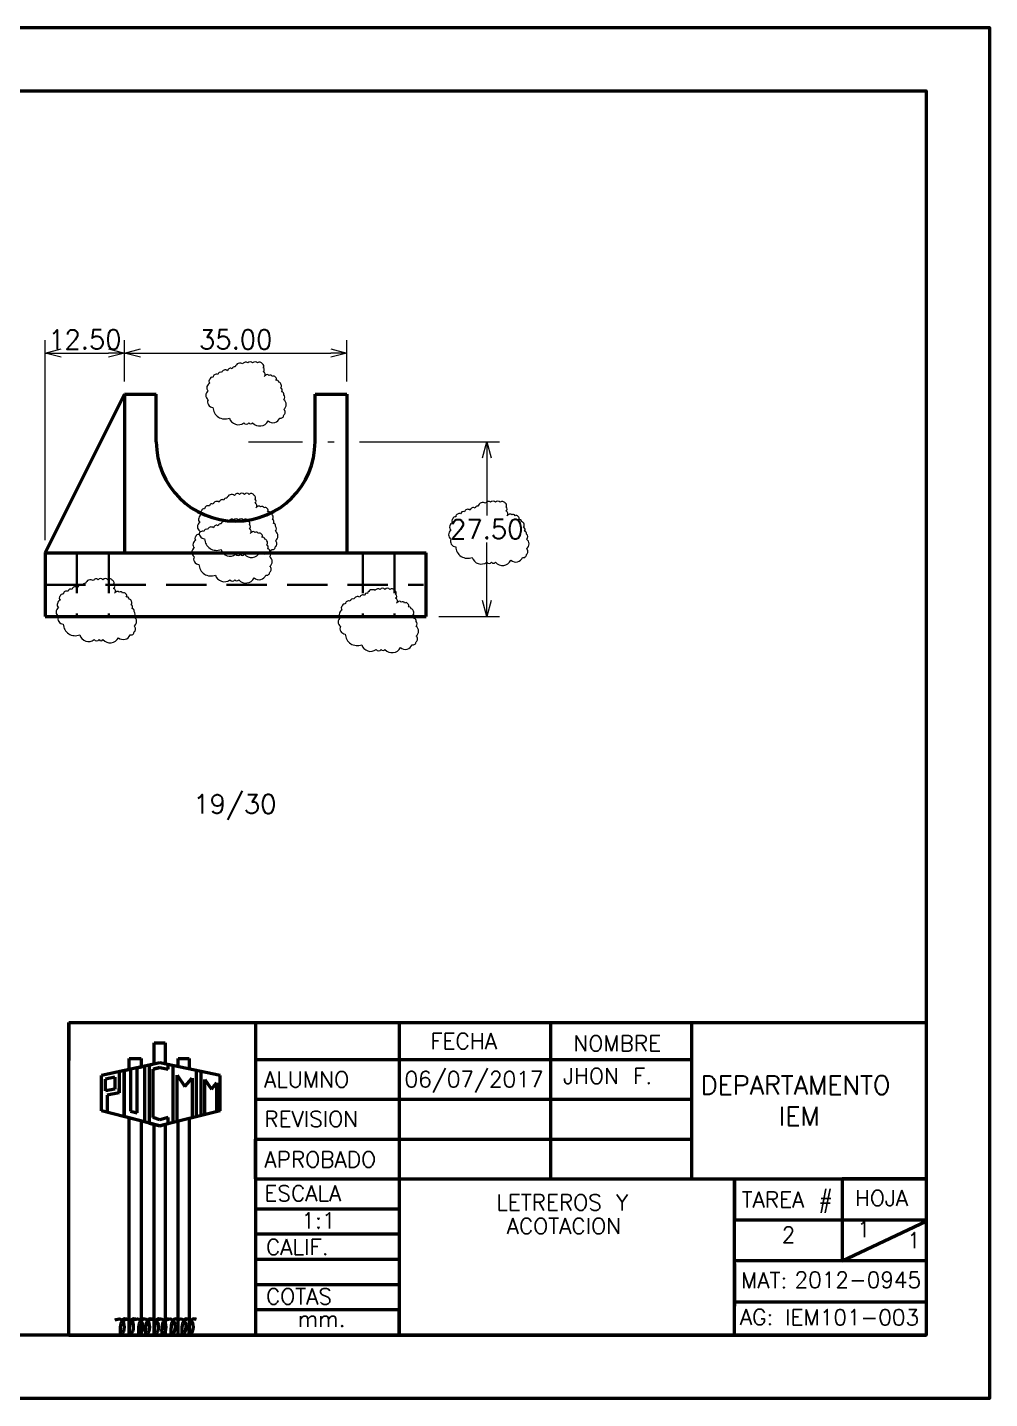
# Model space of a CAD drawing. Header units: millimetres. Extents: x 802 to 1081, y 446 to 662.
# Drawn here: x 929.8 to 1081.4, y 445.8 to 661.8 of the extents above; entities that cross this region are included whole.
import ezdxf

# ---------------------------------------------------------------- set-up
doc = ezdxf.new("R2010")
doc.units = ezdxf.units.MM
doc.linetypes.add('DASHED2', pattern=[9.525, 6.35, -3.175])
for name, color, linetype, lineweight in [('Cotas', 7, 'Continuous', 18), ('Oculta', 7, 'DASHED2', 35), ('P visible', 7, 'Continuous', 50)]:
    doc.layers.add(name, color=color, linetype=linetype, lineweight=lineweight)
doc.styles.get("Standard").update_dxf_attribs({"font": 'txt.shx', "height": 3})
doc.dimstyles.new('ISO-25', dxfattribs={"dimtxt": 3, "dimasz": 2.5, "dimexe": 2, "dimexo": 2, "dimtad": 1, "dimtih": 1, "dimtoh": 1, "dimzin": 1, "dimdsep": 46, "dimtxsty": 'Standard', "dimblk": 'OPEN30', "dimcen": 0, "dimclrd": 256, "dimclre": 256, "dimclrt": 256, "dimadec": 0, "dimazin": 0, "dimtfac": 1, "dimtmove": 0, "dimatfit": 3, "dimldrblk": 'OPEN30', "dimfxl": 1, "dimlwd": -1, "dimlwe": -1, "dimarcsym": 0})

# ---------------------------------------------------------------- blocks, each defined once
blk = doc.blocks.new('_Open30')
at = {"color": 0, "linetype": 'ByBlock', "lineweight": -2}
for p, q in [((-1, 0.268), (0, 0)), ((0, 0), (-1, -0.268)), ((0, 0), (-1, 0))]:
    blk.add_line(p, q, dxfattribs=at)
blk = doc.blocks.new('*D11')
at = {"layer": 'Cotas', "transparency": 16777216}
for p, q in [((964.64, 596.51), (973.14, 596.51)), ((977.14, 596.51), (978.14, 596.51)), ((982.14, 596.51), (1004.18, 596.51)), ((1002.18, 594.01), (1002.18, 584.89)), ((1002.18, 571.51), (1002.18, 580.64)), ((994.64, 569.01), (1004.18, 569.01))]:
    blk.add_line(p, q, dxfattribs=at)
at = {"layer": 'Defpoints', "color": 0, "transparency": 16777216}
for p in [(962.64, 596.51), (1002.18, 596.51), (992.64, 569.01)]:
    blk.add_point(p, dxfattribs=at)
at = {"layer": 'Cotas', "transparency": 16777216, "xscale": 2.5, "yscale": 2.5, "zscale": 2.5}
for p, rotation in [((1002.18, 596.51), 90), ((1002.18, 569.01), 270)]:
    blk.add_blockref('_Open30', p, dxfattribs=dict(at, rotation=rotation))
at = {"layer": 'Cotas', "transparency": 16777216, "insert": (1002.18, 582.76), "char_height": 3, "attachment_point": 5}
blk.add_mtext('27.50', dxfattribs=at)
blk = doc.blocks.new('*D12')
at = {"layer": 'Cotas', "transparency": 16777216}
for p, q in [((932.64, 581.01), (932.64, 612.51)), ((945.14, 606.01), (945.14, 612.51)), ((935.14, 610.51), (942.64, 610.51))]:
    blk.add_line(p, q, dxfattribs=at)
at = {"layer": 'Defpoints', "color": 0, "transparency": 16777216}
for p in [(945.14, 610.51), (945.14, 604.01), (932.64, 579.01)]:
    blk.add_point(p, dxfattribs=at)
at = {"layer": 'Cotas', "transparency": 16777216, "xscale": 2.5, "yscale": 2.5, "zscale": 2.5, "rotation": 180}
blk.add_blockref('_Open30', (932.64, 610.51), dxfattribs=at)
at = {"layer": 'Cotas', "transparency": 16777216, "xscale": 2.5, "yscale": 2.5, "zscale": 2.5}
blk.add_blockref('_Open30', (945.14, 610.51), dxfattribs=at)
at = {"layer": 'Cotas', "transparency": 16777216, "insert": (938.89, 612.64), "char_height": 3, "attachment_point": 5}
blk.add_mtext('12.50', dxfattribs=at)
blk = doc.blocks.new('*D13')
at = {"layer": 'Cotas', "transparency": 16777216}
for p, q in [((945.14, 606.01), (945.14, 612.51)), ((980.14, 606.01), (980.14, 612.51)), ((947.64, 610.51), (977.64, 610.51))]:
    blk.add_line(p, q, dxfattribs=at)
at = {"layer": 'Defpoints', "color": 0, "transparency": 16777216}
for p in [(980.14, 610.51), (945.14, 604.01), (980.14, 604.01)]:
    blk.add_point(p, dxfattribs=at)
at = {"layer": 'Cotas', "transparency": 16777216, "xscale": 2.5, "yscale": 2.5, "zscale": 2.5, "rotation": 180}
blk.add_blockref('_Open30', (945.14, 610.51), dxfattribs=at)
at = {"layer": 'Cotas', "transparency": 16777216, "xscale": 2.5, "yscale": 2.5, "zscale": 2.5}
blk.add_blockref('_Open30', (980.14, 610.51), dxfattribs=at)
at = {"layer": 'Cotas', "transparency": 16777216, "insert": (962.64, 612.64), "char_height": 3, "attachment_point": 5}
blk.add_mtext('35.00', dxfattribs=at)

msp = doc.modelspace()

# ---------------------------------------------------------------- linework, layer by layer
at = {"layer": 'Cotas', "color": 1}
for points in [[(967.147, 606.814, 0.5205671), (966.994, 607.576, 0.5205671), (966.994, 607.576, 0.5205671), (966.994, 608.185, 0.5205671), (966.994, 608.185, 0.5205671), (966.842, 608.795, 0.5205671), (966.842, 608.795, 0.5205671), (966.078, 608.947, 0.5205671), (966.078, 608.947, 0.5205671), (965.314, 608.947, 0.5205671), (965.314, 608.947, 0.5205671), (964.551, 608.947, 0.5205671), (964.551, 608.947, 0.5205671), (963.787, 608.795, 0.5205671), (963.787, 608.795, 0.5205671), (962.565, 608.338, 0.5205671), (962.565, 608.338, 0.5205671), (962.107, 608.033, 0.5205671), (962.107, 608.033, 0.5205671), (961.343, 607.728, 0.5205671), (961.343, 607.728, 0.5205671), (960.427, 607.423, 0.5205671), (960.427, 607.423, 0.5205671), (959.816, 607.119, 0.5205671), (959.816, 607.119, 0.5205671), (959.052, 606.662, 0.5205671), (959.052, 606.662, 0.5205671), (958.594, 606.357, 0.5205671), (958.594, 606.357, 0.5205671), (958.594, 605.748, 0.5205671), (958.594, 605.748, 0.5205671), (958.288, 604.529, 0.5205671), (958.288, 604.529, 0.5205671), (958.288, 603.158, 0.5205671), (958.288, 603.158, 0.5205671), (959.052, 601.939, 0.5205671), (959.052, 601.939, 0.5205671), (961.649, 600.263, 0.5205671), (961.649, 600.263, 0.5205671), (963.94, 599.501, 0.5205671), (963.94, 599.501, 0.5205671), (964.703, 599.501, 0.5205671), (964.703, 599.501, 0.5205671), (965.314, 599.501, 0.5205671), (965.314, 599.501, 0.5205671), (967.758, 599.806, 0.5205671), (967.758, 599.806, 0.5205671), (969.591, 600.263, 0.5205671), (969.591, 600.263, 0.5205671), (970.202, 600.72, 0.5205671), (970.202, 600.72, 0.5205671), (970.202, 601.634, 0.5205671), (970.202, 601.634, 0.5205671), (970.202, 603.158, 0.5205671), (970.202, 603.158, 0.5205671), (970.202, 603.919, 0.5205671), (970.202, 603.919, 0.5205671), (969.896, 604.376, 0.5205671), (969.896, 604.376, 0.5205671), (969.744, 604.986, 0.5205671), (969.744, 604.986, 0.5205671), (969.438, 605.9, 0.5205671), (969.438, 605.9, 0.5205671), (968.98, 606.205, 0.5205671), (968.98, 606.205, 0.5205671), (968.893, 606.704, 0.5205671), (968.893, 606.704, 0.5205671), (968.404, 606.817, 0.5205671), (968.404, 606.817, 0.5205671), (967.878, 606.967, 0.5205671), (967.878, 606.967, 0.5205671), (967.352, 606.967, 0.5205671), (967.352, 606.967, 0.5205671)], [(965.837, 586.111, 0.5205671), (965.684, 586.873, 0.5205671), (965.684, 586.873, 0.5205671), (965.684, 587.482, 0.5205671), (965.684, 587.482, 0.5205671), (965.532, 588.091, 0.5205671), (965.532, 588.091, 0.5205671), (964.768, 588.244, 0.5205671), (964.768, 588.244, 0.5205671), (964.004, 588.244, 0.5205671), (964.004, 588.244, 0.5205671), (963.241, 588.244, 0.5205671), (963.241, 588.244, 0.5205671), (962.477, 588.091, 0.5205671), (962.477, 588.091, 0.5205671), (961.255, 587.634, 0.5205671), (961.255, 587.634, 0.5205671), (960.797, 587.33, 0.5205671), (960.797, 587.33, 0.5205671), (960.033, 587.025, 0.5205671), (960.033, 587.025, 0.5205671), (959.117, 586.72, 0.5205671), (959.117, 586.72, 0.5205671), (958.506, 586.416, 0.5205671), (958.506, 586.416, 0.5205671), (957.742, 585.958, 0.5205671), (957.742, 585.958, 0.5205671), (957.284, 585.654, 0.5205671), (957.284, 585.654, 0.5205671), (957.284, 585.044, 0.5205671), (957.284, 585.044, 0.5205671), (956.978, 583.826, 0.5205671), (956.978, 583.826, 0.5205671), (956.978, 582.454, 0.5205671), (956.978, 582.454, 0.5205671), (957.742, 581.236, 0.5205671), (957.742, 581.236, 0.5205671), (960.339, 579.56, 0.5205671), (960.339, 579.56, 0.5205671), (962.63, 578.798, 0.5205671), (962.63, 578.798, 0.5205671), (963.393, 578.798, 0.5205671), (963.393, 578.798, 0.5205671), (964.004, 578.798, 0.5205671), (964.004, 578.798, 0.5205671), (966.448, 579.103, 0.5205671), (966.448, 579.103, 0.5205671), (968.281, 579.56, 0.5205671), (968.281, 579.56, 0.5205671), (968.892, 580.017, 0.5205671), (968.892, 580.017, 0.5205671), (968.892, 580.931, 0.5205671), (968.892, 580.931, 0.5205671), (968.892, 582.454, 0.5205671), (968.892, 582.454, 0.5205671), (968.892, 583.216, 0.5205671), (968.892, 583.216, 0.5205671), (968.586, 583.673, 0.5205671), (968.586, 583.673, 0.5205671), (968.434, 584.283, 0.5205671), (968.434, 584.283, 0.5205671), (968.128, 585.197, 0.5205671), (968.128, 585.197, 0.5205671), (967.67, 585.501, 0.5205671), (967.67, 585.501, 0.5205671), (967.583, 586.001, 0.5205671), (967.583, 586.001, 0.5205671), (967.094, 586.114, 0.5205671), (967.094, 586.114, 0.5205671), (966.568, 586.264, 0.5205671), (966.568, 586.264, 0.5205671), (966.042, 586.264, 0.5205671), (966.042, 586.264, 0.5205671)], [(1005.379, 584.861, 0.5205671), (1005.226, 585.623, 0.5205671), (1005.226, 585.623, 0.5205671), (1005.226, 586.232, 0.5205671), (1005.226, 586.232, 0.5205671), (1005.074, 586.841, 0.5205671), (1005.074, 586.841, 0.5205671), (1004.31, 586.994, 0.5205671), (1004.31, 586.994, 0.5205671), (1003.546, 586.994, 0.5205671), (1003.546, 586.994, 0.5205671), (1002.783, 586.994, 0.5205671), (1002.783, 586.994, 0.5205671), (1002.019, 586.841, 0.5205671), (1002.019, 586.841, 0.5205671), (1000.797, 586.384, 0.5205671), (1000.797, 586.384, 0.5205671), (1000.339, 586.08, 0.5205671), (1000.339, 586.08, 0.5205671), (999.575, 585.775, 0.5205671), (999.575, 585.775, 0.5205671), (998.659, 585.47, 0.5205671), (998.659, 585.47, 0.5205671), (998.048, 585.166, 0.5205671), (998.048, 585.166, 0.5205671), (997.284, 584.708, 0.5205671), (997.284, 584.708, 0.5205671), (996.826, 584.404, 0.5205671), (996.826, 584.404, 0.5205671), (996.826, 583.794, 0.5205671), (996.826, 583.794, 0.5205671), (996.521, 582.576, 0.5205671), (996.521, 582.576, 0.5205671), (996.521, 581.204, 0.5205671), (996.521, 581.204, 0.5205671), (997.284, 579.986, 0.5205671), (997.284, 579.986, 0.5205671), (999.881, 578.31, 0.5205671), (999.881, 578.31, 0.5205671), (1002.172, 577.548, 0.5205671), (1002.172, 577.548, 0.5205671), (1002.935, 577.548, 0.5205671), (1002.935, 577.548, 0.5205671), (1003.546, 577.548, 0.5205671), (1003.546, 577.548, 0.5205671), (1005.99, 577.853, 0.5205671), (1005.99, 577.853, 0.5205671), (1007.823, 578.31, 0.5205671), (1007.823, 578.31, 0.5205671), (1008.434, 578.767, 0.5205671), (1008.434, 578.767, 0.5205671), (1008.434, 579.681, 0.5205671), (1008.434, 579.681, 0.5205671), (1008.434, 581.204, 0.5205671), (1008.434, 581.204, 0.5205671), (1008.434, 581.966, 0.5205671), (1008.434, 581.966, 0.5205671), (1008.128, 582.423, 0.5205671), (1008.128, 582.423, 0.5205671), (1007.976, 583.033, 0.5205671), (1007.976, 583.033, 0.5205671), (1007.67, 583.947, 0.5205671), (1007.67, 583.947, 0.5205671), (1007.212, 584.251, 0.5205671), (1007.212, 584.251, 0.5205671), (1007.125, 584.751, 0.5205671), (1007.125, 584.751, 0.5205671), (1006.637, 584.864, 0.5205671), (1006.637, 584.864, 0.5205671), (1006.11, 585.014, 0.5205671), (1006.11, 585.014, 0.5205671), (1005.584, 585.014, 0.5205671), (1005.584, 585.014, 0.5205671)], [(964.946, 582.079, 0.5205671), (964.793, 582.841, 0.5205671), (964.793, 582.841, 0.5205671), (964.793, 583.45, 0.5205671), (964.793, 583.45, 0.5205671), (964.64, 584.059, 0.5205671), (964.64, 584.059, 0.5205671), (963.876, 584.212, 0.5205671), (963.876, 584.212, 0.5205671), (963.113, 584.212, 0.5205671), (963.113, 584.212, 0.5205671), (962.349, 584.212, 0.5205671), (962.349, 584.212, 0.5205671), (961.585, 584.059, 0.5205671), (961.585, 584.059, 0.5205671), (960.364, 583.602, 0.5205671), (960.364, 583.602, 0.5205671), (959.905, 583.298, 0.5205671), (959.905, 583.298, 0.5205671), (959.142, 582.993, 0.5205671), (959.142, 582.993, 0.5205671), (958.225, 582.688, 0.5205671), (958.225, 582.688, 0.5205671), (957.614, 582.384, 0.5205671), (957.614, 582.384, 0.5205671), (956.851, 581.926, 0.5205671), (956.851, 581.926, 0.5205671), (956.392, 581.622, 0.5205671), (956.392, 581.622, 0.5205671), (956.392, 581.012, 0.5205671), (956.392, 581.012, 0.5205671), (956.087, 579.794, 0.5205671), (956.087, 579.794, 0.5205671), (956.087, 578.422, 0.5205671), (956.087, 578.422, 0.5205671), (956.851, 577.204, 0.5205671), (956.851, 577.204, 0.5205671), (959.447, 575.528, 0.5205671), (959.447, 575.528, 0.5205671), (961.738, 574.766, 0.5205671), (961.738, 574.766, 0.5205671), (962.502, 574.766, 0.5205671), (962.502, 574.766, 0.5205671), (963.113, 574.766, 0.5205671), (963.113, 574.766, 0.5205671), (965.557, 575.071, 0.5205671), (965.557, 575.071, 0.5205671), (967.389, 575.528, 0.5205671), (967.389, 575.528, 0.5205671), (968, 575.985, 0.5205671), (968, 575.985, 0.5205671), (968, 576.899, 0.5205671), (968, 576.899, 0.5205671), (968, 578.422, 0.5205671), (968, 578.422, 0.5205671), (968, 579.184, 0.5205671), (968, 579.184, 0.5205671), (967.695, 579.641, 0.5205671), (967.695, 579.641, 0.5205671), (967.542, 580.251, 0.5205671), (967.542, 580.251, 0.5205671), (967.237, 581.165, 0.5205671), (967.237, 581.165, 0.5205671), (966.778, 581.469, 0.5205671), (966.778, 581.469, 0.5205671), (966.692, 581.969, 0.5205671), (966.692, 581.969, 0.5205671), (966.203, 582.082, 0.5205671), (966.203, 582.082, 0.5205671), (965.676, 582.232, 0.5205671), (965.676, 582.232, 0.5205671), (965.15, 582.232, 0.5205671), (965.15, 582.232, 0.5205671)], [(943.58, 572.669, 0.5205671), (943.427, 573.431, 0.5205671), (943.427, 573.431, 0.5205671), (943.427, 574.04, 0.5205671), (943.427, 574.04, 0.5205671), (943.275, 574.65, 0.5205671), (943.275, 574.65, 0.5205671), (942.511, 574.802, 0.5205671), (942.511, 574.802, 0.5205671), (941.747, 574.802, 0.5205671), (941.747, 574.802, 0.5205671), (940.984, 574.802, 0.5205671), (940.984, 574.802, 0.5205671), (940.22, 574.65, 0.5205671), (940.22, 574.65, 0.5205671), (938.998, 574.193, 0.5205671), (938.998, 574.193, 0.5205671), (938.54, 573.888, 0.5205671), (938.54, 573.888, 0.5205671), (937.776, 573.583, 0.5205671), (937.776, 573.583, 0.5205671), (936.86, 573.278, 0.5205671), (936.86, 573.278, 0.5205671), (936.249, 572.974, 0.5205671), (936.249, 572.974, 0.5205671), (935.485, 572.517, 0.5205671), (935.485, 572.517, 0.5205671), (935.027, 572.212, 0.5205671), (935.027, 572.212, 0.5205671), (935.027, 571.603, 0.5205671), (935.027, 571.603, 0.5205671), (934.721, 570.384, 0.5205671), (934.721, 570.384, 0.5205671), (934.721, 569.013, 0.5205671), (934.721, 569.013, 0.5205671), (935.485, 567.794, 0.5205671), (935.485, 567.794, 0.5205671), (938.082, 566.118, 0.5205671), (938.082, 566.118, 0.5205671), (940.373, 565.356, 0.5205671), (940.373, 565.356, 0.5205671), (941.136, 565.356, 0.5205671), (941.136, 565.356, 0.5205671), (941.747, 565.356, 0.5205671), (941.747, 565.356, 0.5205671), (944.191, 565.661, 0.5205671), (944.191, 565.661, 0.5205671), (946.024, 566.118, 0.5205671), (946.024, 566.118, 0.5205671), (946.635, 566.575, 0.5205671), (946.635, 566.575, 0.5205671), (946.635, 567.489, 0.5205671), (946.635, 567.489, 0.5205671), (946.635, 569.013, 0.5205671), (946.635, 569.013, 0.5205671), (946.635, 569.774, 0.5205671), (946.635, 569.774, 0.5205671), (946.329, 570.231, 0.5205671), (946.329, 570.231, 0.5205671), (946.177, 570.841, 0.5205671), (946.177, 570.841, 0.5205671), (945.871, 571.755, 0.5205671), (945.871, 571.755, 0.5205671), (945.413, 572.06, 0.5205671), (945.413, 572.06, 0.5205671), (945.326, 572.559, 0.5205671), (945.326, 572.559, 0.5205671), (944.837, 572.672, 0.5205671), (944.837, 572.672, 0.5205671), (944.311, 572.822, 0.5205671), (944.311, 572.822, 0.5205671), (943.785, 572.822, 0.5205671), (943.785, 572.822, 0.5205671)], [(987.987, 571.111, 0.5205671), (987.834, 571.873, 0.5205671), (987.834, 571.873, 0.5205671), (987.834, 572.482, 0.5205671), (987.834, 572.482, 0.5205671), (987.681, 573.091, 0.5205671), (987.681, 573.091, 0.5205671), (986.917, 573.244, 0.5205671), (986.917, 573.244, 0.5205671), (986.154, 573.244, 0.5205671), (986.154, 573.244, 0.5205671), (985.39, 573.244, 0.5205671), (985.39, 573.244, 0.5205671), (984.626, 573.091, 0.5205671), (984.626, 573.091, 0.5205671), (983.405, 572.634, 0.5205671), (983.405, 572.634, 0.5205671), (982.946, 572.33, 0.5205671), (982.946, 572.33, 0.5205671), (982.183, 572.025, 0.5205671), (982.183, 572.025, 0.5205671), (981.266, 571.72, 0.5205671), (981.266, 571.72, 0.5205671), (980.655, 571.416, 0.5205671), (980.655, 571.416, 0.5205671), (979.892, 570.958, 0.5205671), (979.892, 570.958, 0.5205671), (979.433, 570.654, 0.5205671), (979.433, 570.654, 0.5205671), (979.433, 570.044, 0.5205671), (979.433, 570.044, 0.5205671), (979.128, 568.826, 0.5205671), (979.128, 568.826, 0.5205671), (979.128, 567.454, 0.5205671), (979.128, 567.454, 0.5205671), (979.892, 566.236, 0.5205671), (979.892, 566.236, 0.5205671), (982.488, 564.56, 0.5205671), (982.488, 564.56, 0.5205671), (984.779, 563.798, 0.5205671), (984.779, 563.798, 0.5205671), (985.543, 563.798, 0.5205671), (985.543, 563.798, 0.5205671), (986.154, 563.798, 0.5205671), (986.154, 563.798, 0.5205671), (988.598, 564.103, 0.5205671), (988.598, 564.103, 0.5205671), (990.43, 564.56, 0.5205671), (990.43, 564.56, 0.5205671), (991.041, 565.017, 0.5205671), (991.041, 565.017, 0.5205671), (991.041, 565.931, 0.5205671), (991.041, 565.931, 0.5205671), (991.041, 567.454, 0.5205671), (991.041, 567.454, 0.5205671), (991.041, 568.216, 0.5205671), (991.041, 568.216, 0.5205671), (990.736, 568.673, 0.5205671), (990.736, 568.673, 0.5205671), (990.583, 569.283, 0.5205671), (990.583, 569.283, 0.5205671), (990.278, 570.197, 0.5205671), (990.278, 570.197, 0.5205671), (989.819, 570.501, 0.5205671), (989.819, 570.501, 0.5205671), (989.733, 571.001, 0.5205671), (989.733, 571.001, 0.5205671), (989.244, 571.114, 0.5205671), (989.244, 571.114, 0.5205671), (988.718, 571.264, 0.5205671), (988.718, 571.264, 0.5205671), (988.191, 571.264, 0.5205671), (988.191, 571.264, 0.5205671)]]:
    msp.add_lwpolyline(points, format="xyb", close=True, dxfattribs=at)
at = {"layer": 'Oculta'}
for p, q in [((937.642, 579.013), (937.642, 569.013)), ((942.642, 579.013), (942.642, 569.013)), ((982.642, 579.013), (982.642, 569.013)), ((987.642, 579.013), (987.642, 569.013)), ((932.642, 574.013), (992.205, 574.013))]:
    msp.add_line(p, q, dxfattribs=at)
at = {"layer": 'P visible'}
for p, q in [((932.642, 579.013), (945.142, 604.013)), ((945.142, 604.013), (945.142, 579.013)), ((945.142, 604.013), (950.142, 604.013)), ((950.142, 596.513), (950.142, 604.013)), ((975.142, 596.513), (975.142, 604.013)), ((975.142, 604.013), (980.142, 604.013)), ((980.142, 604.013), (980.142, 579.013)), ((932.642, 579.013), (932.642, 569.013)), ((932.642, 579.013), (992.642, 579.013)), ((932.642, 579.013), (940.142, 579.013)), ((992.642, 569.013), (992.642, 579.013)), ((932.642, 569.013), (992.642, 569.013)), ((936.359, 455.802), (936.359, 505.036)), ((936.359, 505.036), (1071.355, 505.036)), ((936.359, 505.036), (936.359, 499.081)), ((936.359, 505.036), (965.741, 505.036)), ((936.359, 455.802), (936.359, 505.036)), ((936.359, 505.036), (1071.355, 505.036)), ((936.359, 505.036), (936.359, 499.081)), ((936.359, 505.036), (965.741, 505.036)), ((965.741, 505.036), (965.741, 455.802)), ((965.741, 505.036), (988.373, 505.036)), ((965.741, 505.036), (965.741, 480.419)), ((965.741, 505.036), (965.741, 491.14)), ((965.741, 505.036), (965.741, 455.802)), ((965.741, 505.036), (988.373, 505.036)), ((965.741, 505.036), (965.741, 480.419)), ((965.741, 505.036), (965.741, 491.14)), ((988.373, 505.036), (988.373, 455.802)), ((988.373, 505.036), (1012.195, 505.036)), ((988.373, 505.036), (988.373, 455.802)), ((988.373, 505.036), (1012.195, 505.036)), ((1012.195, 505.036), (1012.195, 480.419)), ((1012.195, 505.036), (1034.43, 505.036)), ((1012.195, 505.036), (1012.195, 480.419)), ((1012.195, 505.036), (1034.43, 505.036)), ((1034.43, 505.036), (1034.43, 480.419)), ((1034.43, 505.036), (1034.43, 480.419)), ((1071.355, 505.036), (1071.355, 455.802)), ((1071.355, 505.036), (1071.355, 455.802)), ((949.819, 498.498), (949.819, 501.86)), ((949.819, 501.86), (951.527, 501.86)), ((949.819, 498.498), (949.819, 501.86)), ((949.819, 501.86), (951.527, 501.86)), ((951.527, 501.86), (951.527, 498.505)), ((951.527, 501.86), (951.527, 498.505)), ((945.889, 497.646), (945.889, 499.398)), ((945.889, 499.398), (947.755, 499.398)), ((945.889, 497.646), (945.889, 499.398)), ((945.889, 499.398), (947.755, 499.398)), ((947.755, 499.398), (947.755, 498.05)), ((947.755, 499.398), (947.755, 498.05)), ((953.591, 498.074), (953.591, 499.398)), ((953.591, 499.398), (955.299, 499.398)), ((953.591, 498.074), (953.591, 499.398)), ((953.591, 499.398), (955.299, 499.398)), ((955.299, 499.398), (955.299, 497.718)), ((955.299, 499.398), (955.299, 497.718)), ((965.741, 499.239), (1034.43, 499.239)), ((965.741, 499.239), (1034.43, 499.239)), ((950.673, 498.683), (941.521, 496.698)), ((950.673, 498.683), (941.521, 496.698)), ((944.317, 497.305), (944.317, 493.942)), ((944.317, 497.305), (944.317, 493.942)), ((945.059, 497.466), (946.097, 497.691)), ((945.059, 497.466), (946.097, 497.691)), ((945.073, 497.305), (945.059, 497.466)), ((945.059, 497.466), (945.059, 490.219)), ((945.059, 490.243), (945.059, 497.466)), ((945.073, 497.305), (945.059, 497.466)), ((945.059, 497.466), (945.059, 490.219)), ((945.059, 490.243), (945.059, 497.466)), ((946.097, 497.691), (946.097, 491.096)), ((946.097, 497.691), (946.097, 491.096)), ((947.151, 497.919), (948.263, 498.161)), ((947.151, 497.919), (948.263, 498.161)), ((947.151, 490.814), (947.151, 497.919)), ((947.151, 490.814), (947.151, 497.919)), ((950.673, 498.683), (948.263, 498.161)), ((950.673, 498.683), (948.263, 498.161)), ((948.263, 498.161), (948.263, 489.385)), ((948.263, 498.161), (948.263, 489.385)), ((949.468, 498.422), (948.994, 498.295)), ((949.468, 498.422), (948.994, 498.295)), ((948.994, 498.295), (948.994, 489.194)), ((948.994, 498.295), (948.994, 489.194)), ((949.672, 497.669), (950.673, 497.938)), ((950.673, 497.938), (949.672, 497.669)), ((949.672, 497.669), (950.673, 497.938)), ((950.673, 497.938), (949.672, 497.669)), ((949.672, 495.404), (949.672, 497.669)), ((949.672, 495.404), (949.672, 497.669)), ((960.182, 496.698), (950.673, 498.683)), ((960.182, 496.698), (950.673, 498.683)), ((950.673, 497.938), (952.033, 497.669)), ((950.673, 497.938), (952.033, 497.669)), ((952.033, 497.669), (952.033, 498.399)), ((952.033, 497.669), (952.033, 498.399)), ((952.748, 498.25), (952.748, 489.277)), ((952.748, 498.25), (952.748, 489.277)), ((956.47, 490.21), (956.47, 497.473)), ((956.47, 490.21), (956.47, 497.473)), ((957.141, 497.333), (957.141, 490.378)), ((957.141, 497.333), (957.141, 490.378)), ((941.521, 491.14), (941.521, 496.698)), ((941.521, 491.14), (941.521, 496.698)), ((943.602, 496.434), (942.116, 496.112)), ((943.602, 496.434), (942.116, 496.112)), ((942.116, 494.27), (942.116, 496.112)), ((942.116, 494.27), (942.116, 496.112)), ((943.602, 496.434), (943.602, 494.532)), ((943.602, 496.434), (943.602, 494.532)), ((944.317, 493.942), (944.317, 494.658)), ((944.317, 493.942), (944.317, 494.658)), ((949.672, 490.08), (949.672, 495.404)), ((949.672, 490.08), (949.672, 495.404)), ((953.408, 489.442), (953.408, 496.728)), ((953.408, 496.728), (954.633, 494.978)), ((953.408, 489.442), (953.408, 496.728)), ((953.408, 496.728), (954.633, 494.978)), ((954.633, 494.978), (955.814, 496.264)), ((954.633, 494.978), (955.814, 496.264)), ((955.814, 496.264), (955.814, 490.045)), ((955.814, 496.264), (955.814, 490.045)), ((957.766, 490.534), (957.766, 496.068)), ((957.766, 496.068), (958.819, 494.564)), ((957.766, 490.534), (957.766, 496.068)), ((957.766, 496.068), (958.819, 494.564)), ((958.819, 494.564), (959.68, 495.558)), ((958.819, 494.564), (959.68, 495.558)), ((959.68, 491.014), (959.68, 495.558)), ((959.68, 491.014), (959.68, 495.558)), ((960.182, 491.14), (960.182, 496.698)), ((960.182, 491.14), (960.182, 496.698)), ((943.602, 494.532), (942.116, 494.27)), ((943.602, 494.532), (942.116, 494.27)), ((944.317, 493.942), (942.393, 493.603)), ((944.317, 493.942), (942.393, 493.603)), ((942.393, 493.603), (942.393, 490.913)), ((942.393, 493.603), (942.393, 490.913)), ((965.741, 492.966), (1034.43, 492.966)), ((965.741, 492.966), (1034.43, 492.966)), ((950.673, 488.757), (941.521, 491.14)), ((950.673, 488.757), (941.521, 491.14)), ((946.097, 491.096), (947.151, 490.814)), ((946.097, 491.096), (947.151, 490.814)), ((960.182, 491.14), (950.673, 488.757)), ((960.182, 491.14), (950.673, 488.757)), ((948.263, 489.385), (945.059, 490.243)), ((948.263, 489.385), (945.059, 490.243)), ((945.889, 455.802), (945.889, 490.003)), ((945.889, 455.802), (945.889, 490.003)), ((947.755, 489.517), (947.755, 455.802)), ((947.755, 489.517), (947.755, 455.802)), ((948.994, 489.194), (950.673, 488.757)), ((948.994, 489.194), (950.673, 488.757)), ((950.673, 489.715), (949.672, 490.08)), ((950.673, 489.715), (949.672, 490.08)), ((949.819, 455.802), (949.819, 488.98)), ((949.819, 455.802), (949.819, 488.98)), ((952.033, 490.08), (950.673, 489.715)), ((952.033, 490.08), (950.673, 489.715)), ((950.673, 488.757), (952.033, 489.122)), ((950.673, 488.757), (952.033, 489.122)), ((951.527, 488.971), (951.527, 455.802)), ((951.527, 488.971), (951.527, 455.802)), ((952.033, 489.122), (952.033, 490.08)), ((952.033, 489.122), (952.033, 490.08)), ((953.591, 455.802), (953.591, 489.488)), ((953.591, 455.802), (953.591, 489.488)), ((955.299, 489.916), (955.299, 455.802)), ((955.299, 489.916), (955.299, 455.802)), ((965.741, 480.419), (965.741, 486.693)), ((965.741, 486.693), (1034.43, 486.693)), ((965.741, 480.419), (965.741, 486.693)), ((965.741, 486.693), (1034.43, 486.693)), ((965.741, 480.419), (1071.355, 480.419)), ((965.741, 480.419), (1071.355, 480.419)), ((1041.18, 455.802), (1041.18, 480.419)), ((1041.18, 480.419), (1041.18, 473.739)), ((1041.18, 455.802), (1041.18, 480.419)), ((1041.18, 480.419), (1041.18, 473.739)), ((1071.355, 480.419), (1058.125, 480.419)), ((1058.125, 480.419), (1058.125, 467.485)), ((1071.355, 480.419), (1058.125, 480.419)), ((1058.125, 480.419), (1058.125, 467.485)), ((1071.355, 480.419), (1062.042, 480.419)), ((1071.355, 480.419), (1062.042, 480.419)), ((988.373, 475.655), (965.741, 475.655)), ((988.373, 475.655), (965.741, 475.655)), ((1041.224, 473.952), (1071.355, 473.952)), ((1041.224, 473.952), (1071.355, 473.952)), ((1058.125, 467.485), (1071.355, 473.739)), ((1058.125, 467.485), (1071.355, 473.739)), ((1071.355, 473.952), (1071.355, 467.485)), ((1071.355, 473.952), (1071.355, 467.485)), ((1071.355, 473.739), (1071.355, 467.058)), ((1071.355, 473.739), (1071.355, 467.058)), ((1071.355, 473.737), (1071.355, 467.054)), ((1071.355, 473.737), (1071.355, 467.054)), ((988.373, 471.684), (965.741, 471.684)), ((988.373, 471.684), (965.741, 471.684)), ((988.373, 467.714), (965.741, 467.714)), ((988.373, 467.714), (965.741, 467.714)), ((1071.355, 467.485), (1041.18, 467.485)), ((1071.355, 467.485), (1041.18, 467.485)), ((1041.18, 467.058), (1041.18, 460.377)), ((1041.18, 467.058), (1041.18, 460.377)), ((988.373, 463.743), (965.741, 463.743)), ((988.373, 463.743), (965.741, 463.743)), ((1041.12, 461.018), (1071.355, 461.018)), ((1041.12, 461.018), (1071.355, 461.018)), ((988.373, 459.773), (965.741, 459.773)), ((988.373, 459.773), (965.741, 459.773)), ((988.373, 455.802), (988.373, 459.773)), ((988.373, 455.802), (988.373, 459.773)), ((936.359, 455.802), (1071.355, 455.802)), ((936.359, 455.802), (945.889, 455.802)), ((936.359, 455.802), (945.889, 455.802)), ((936.359, 455.802), (1071.355, 455.802)), ((936.359, 455.802), (945.889, 455.802)), ((936.359, 455.802), (945.889, 455.802)), ((1071.355, 455.802), (1041.18, 455.802)), ((1071.355, 455.802), (1041.18, 455.802)), ((1071.355, 455.802), (1041.18, 455.802)), ((1071.355, 455.802), (1041.18, 455.802))]:
    msp.add_line(p, q, dxfattribs=at)
for points in [[(801.955, 661.802), (1081.355, 661.802), (1081.355, 445.802), (801.955, 445.802)], [(811.955, 651.802), (1071.355, 651.802), (1071.355, 455.802), (811.955, 455.802)]]:
    msp.add_lwpolyline(points, close=True, dxfattribs=at)
msp.add_arc((962.642, 596.513), 12.5, 180, 0, dxfattribs=at)
for points in [[(943.594, 458.165), (944.499, 458.325), (945.09, 457.057), (944.681, 455.802)], [(945.626, 458.25), (944.978, 458.307), (944.636, 457.819), (944.46, 455.802)], [(945.022, 458.165), (945.927, 458.325), (946.519, 457.057), (946.109, 455.802)], [(947.055, 458.25), (946.407, 458.307), (946.065, 457.819), (945.889, 455.802)], [(946.489, 458.165), (947.394, 458.325), (947.985, 457.057), (947.576, 455.802)], [(948.521, 458.25), (947.873, 458.307), (947.531, 457.819), (947.355, 455.802)], [(947.577, 458.165), (948.482, 458.325), (949.073, 457.057), (948.663, 455.802)], [(949.609, 458.25), (948.961, 458.307), (948.619, 457.819), (948.443, 455.802)], [(948.953, 458.165), (949.858, 458.325), (950.449, 457.057), (950.04, 455.802)], [(950.986, 458.25), (950.338, 458.307), (949.996, 457.819), (949.819, 455.802)], [(950.151, 458.165), (951.056, 458.325), (951.647, 457.057), (951.238, 455.802)], [(952.184, 458.25), (951.536, 458.307), (951.194, 457.819), (951.018, 455.802)], [(951.602, 458.165), (952.507, 458.325), (953.098, 457.057), (952.689, 455.802)], [(953.634, 458.25), (952.986, 458.307), (952.644, 457.819), (952.468, 455.802)], [(953.306, 458.165), (954.211, 458.325), (954.802, 457.057), (954.393, 455.802)], [(955.339, 458.25), (954.691, 458.307), (954.349, 457.819), (954.172, 455.802)], [(954.432, 458.165), (955.337, 458.325), (955.929, 457.057), (955.519, 455.802)], [(956.465, 458.25), (955.817, 458.307), (955.475, 457.819), (955.299, 455.802)]]:
    msp.add_spline(points, degree=3, dxfattribs=at)

# ---------------------------------------------------------------- texts
at = {"layer": 'Cotas', "color": 1, "insert": (955.958, 540.969), "char_height": 3, "attachment_point": 1}
msp.add_mtext_dynamic_manual_height_columns('19/30', width=78.472, gutter_width=15, heights=[0], dxfattribs=at)
at = {"layer": 'P visible'}
for s, height, p in [('FECHA', 2.5008, (993.293, 500.858)), ('NOMBRE', 2.5008, (1015.813, 500.505)), ('ALUMNO', 2.5008, (967.114, 494.822)), ('06/07/2017', 2.5008, (989.24, 494.859)), ('JHON F.', 2.5008, (1014.204, 495.374)), ('DEPARTAMENTO', 2.94215, (1035.871, 493.721)), ('DEPARTAMENTO', 2.94215, (1035.871, 493.721)), ('REVISION', 2.4954, (967.167, 488.599)), ('IEM', 2.9422, (1048.156, 488.818)), ('IEM', 2.9422, (1048.156, 488.818)), ('APROBADO', 2.5008, (967.167, 482.228)), ('ESCALA', 2.5008, (967.167, 476.886)), ('LETREROS Y', 2.5008, (1003.687, 475.446)), ('TAREA #', 2.5008, (1042.323, 475.884)), ('HOJA', 2.5008, (1060.161, 476.141)), ('1:1', 2.5008, (972.999, 472.593)), ('ACOTACION', 2.5008, (1005.323, 471.729)), ('1', 2.501, (1060.47, 471.227)), ('CALIF.', 2.5008, (967.412, 468.425)), ('2', 2.501, (1048.619, 470.35)), ('1', 2.501, (1068.371, 469.473)), ('MAT:', 2.5008, (1042.217, 463.176)), ('2012-0945', 2.5008, (1050.646, 463.256)), ('COTAS', 2.5008, (967.412, 460.648)), ('mm.', 2.5008, (972.42, 457.12)), ('AG:', 2.5008, (1042.048, 457.4)), ('IEM101-003', 2.5008, (1049.148, 457.345))]:
    msp.add_text(s, height=height, dxfattribs=at).set_placement(p)

# ---------------------------------------------------------------- dimensions: what is measured, and where the dimension line sits
at = {"layer": 'Cotas'}
for base, p1, p2, picture, middle in [((945.142, 610.513), (932.642, 579.013), (945.142, 604.013), '*D12', (938.892, 612.638)), ((980.142, 610.513), (945.142, 604.013), (980.142, 604.013), '*D13', (962.642, 612.638))]:
    dim = msp.add_linear_dim(base=base, p1=p1, p2=p2, dimstyle='ISO-25', dxfattribs=at)
    dim.commit()
    dim.dimension.update_dxf_attribs({"geometry": picture, "text_midpoint": middle})
dim = msp.add_linear_dim(base=(1002.184, 596.513), p1=(992.642, 569.013), p2=(962.642, 596.513), angle=90, dimstyle='ISO-25', dxfattribs=at)
dim.commit()
dim.dimension.update_dxf_attribs({"geometry": '*D11', "text_midpoint": (1002.184, 582.763), "dimtype": 160})

doc.saveas('drawing.dxf')
